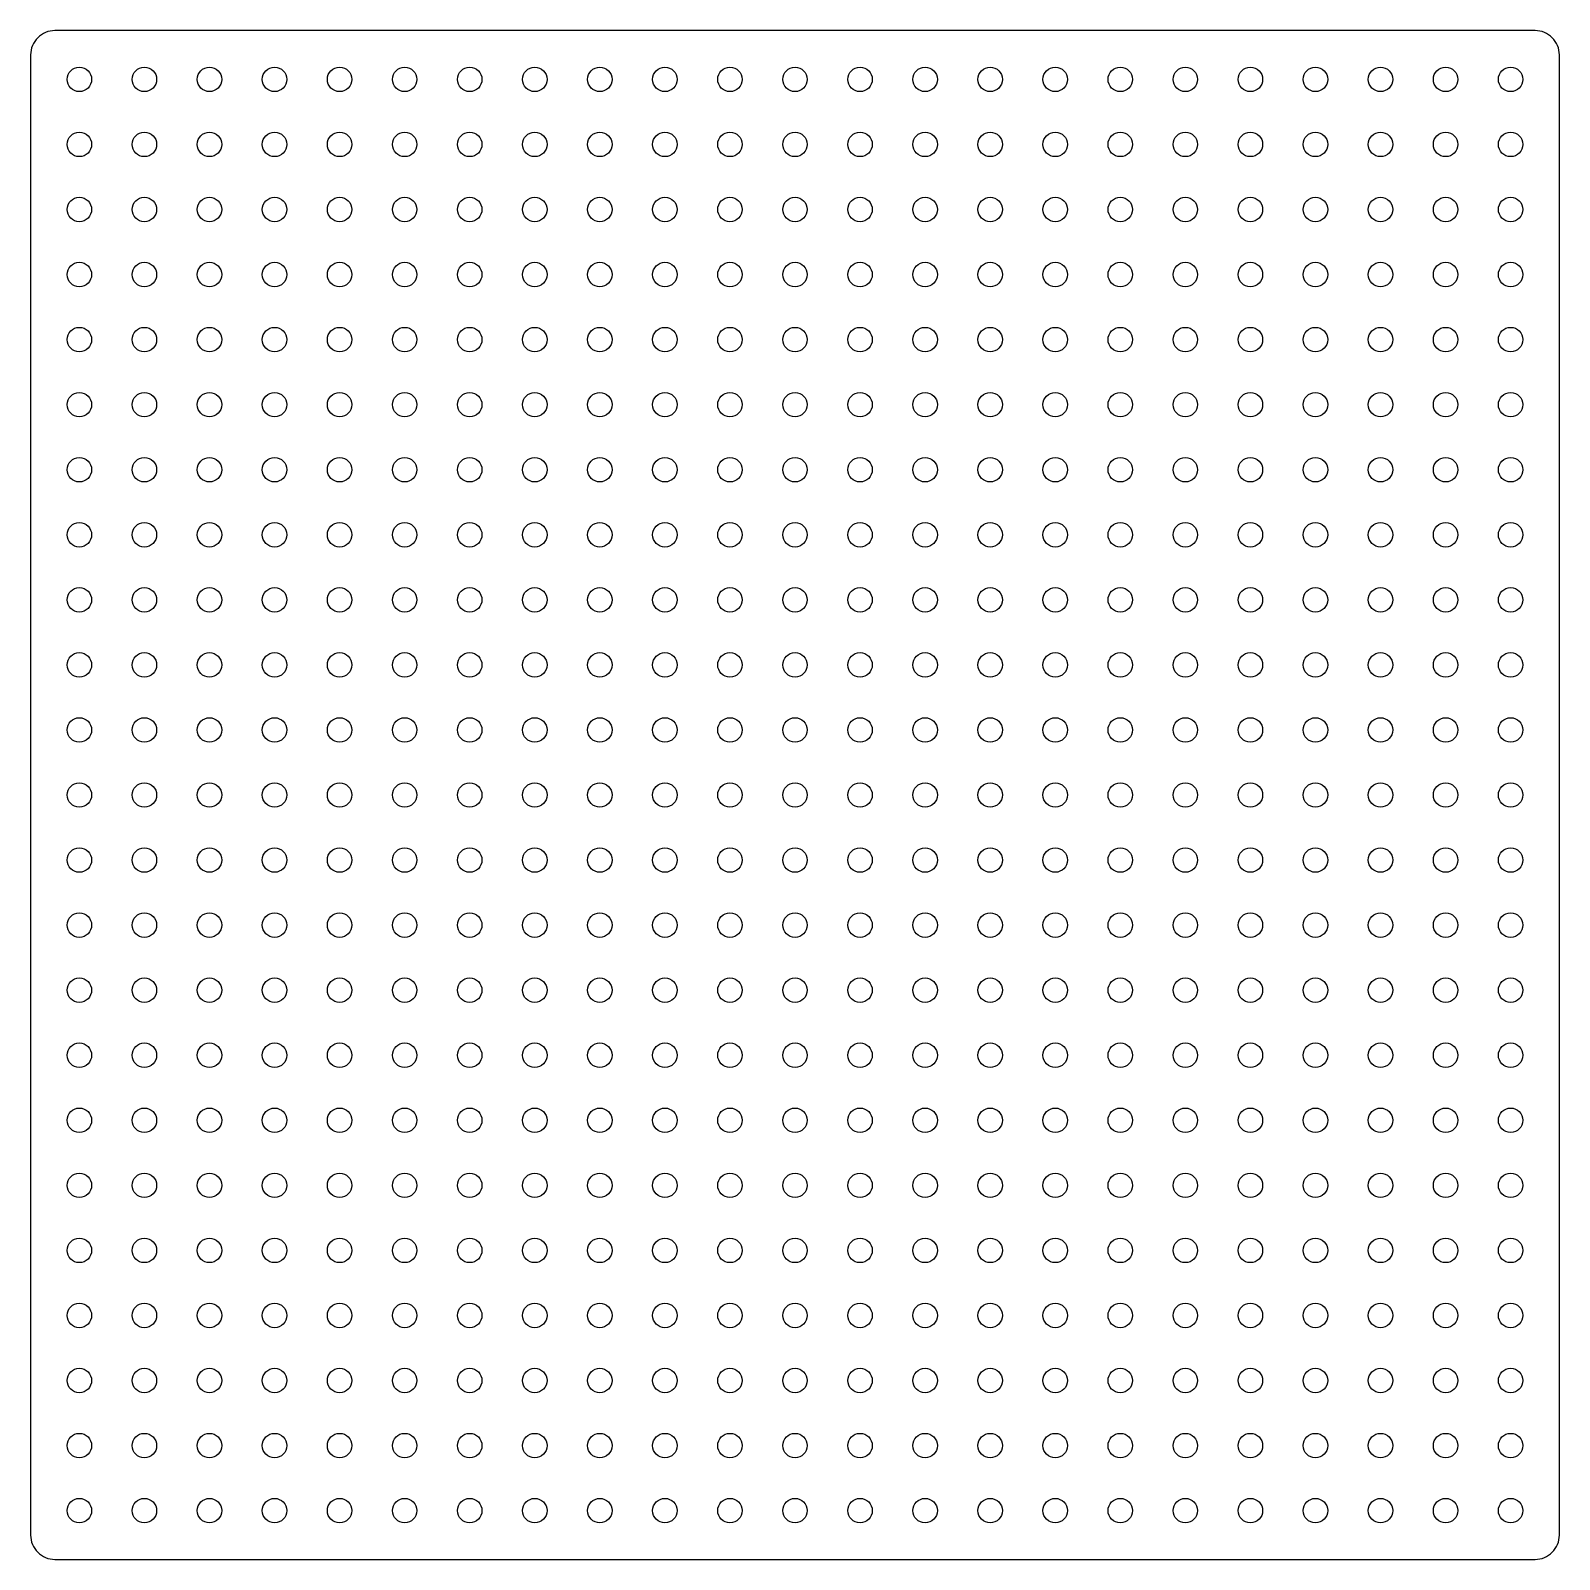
# Model space of a CAD drawing. Header units: inches. Extents: x -23.5 to 0, y 0 to 23.5.
import ezdxf

# ---------------------------------------------------------------- set-up
doc = ezdxf.new("R2010")
doc.units = ezdxf.units.IN
doc.header["$MEASUREMENT"] = 0

msp = doc.modelspace()

# ---------------------------------------------------------------- linework, layer by layer
msp.add_lwpolyline([(-23.125, 23.5, 0.414214), (-23.5, 23.125), (-23.5, 0.375, 0.414214), (-23.125, 0), (-0.375, 0, 0.414214), (0, 0.375), (0, 23.125, 0.414214), (-0.375, 23.5)], format="xyb", close=True)
for centre in [(-22.75, 22.75), (-21.75, 22.75), (-20.75, 22.75), (-19.75, 22.75), (-18.75, 22.75), (-17.75, 22.75), (-16.75, 22.75), (-15.75, 22.75), (-14.75, 22.75), (-13.75, 22.75), (-12.75, 22.75), (-11.75, 22.75), (-10.75, 22.75), (-9.75, 22.75), (-8.75, 22.75), (-7.75, 22.75), (-6.75, 22.75), (-5.75, 22.75), (-4.75, 22.75), (-3.75, 22.75), (-2.75, 22.75), (-1.75, 22.75), (-0.75, 22.75), (-22.75, 21.75), (-21.75, 21.75), (-20.75, 21.75), (-19.75, 21.75), (-18.75, 21.75), (-17.75, 21.75), (-16.75, 21.75), (-15.75, 21.75), (-14.75, 21.75), (-13.75, 21.75), (-12.75, 21.75), (-11.75, 21.75), (-10.75, 21.75), (-9.75, 21.75), (-8.75, 21.75), (-7.75, 21.75), (-6.75, 21.75), (-5.75, 21.75), (-4.75, 21.75), (-3.75, 21.75), (-2.75, 21.75), (-1.75, 21.75), (-0.75, 21.75), (-22.75, 20.75), (-21.75, 20.75), (-20.75, 20.75), (-19.75, 20.75), (-18.75, 20.75), (-17.75, 20.75), (-16.75, 20.75), (-15.75, 20.75), (-14.75, 20.75), (-13.75, 20.75), (-12.75, 20.75), (-11.75, 20.75), (-10.75, 20.75), (-9.75, 20.75), (-8.75, 20.75), (-7.75, 20.75), (-6.75, 20.75), (-5.75, 20.75), (-4.75, 20.75), (-3.75, 20.75), (-2.75, 20.75), (-1.75, 20.75), (-0.75, 20.75), (-22.75, 19.75), (-21.75, 19.75), (-20.75, 19.75), (-19.75, 19.75), (-18.75, 19.75), (-17.75, 19.75), (-16.75, 19.75), (-15.75, 19.75), (-14.75, 19.75), (-13.75, 19.75), (-12.75, 19.75), (-11.75, 19.75), (-10.75, 19.75), (-9.75, 19.75), (-8.75, 19.75), (-7.75, 19.75), (-6.75, 19.75), (-5.75, 19.75), (-4.75, 19.75), (-3.75, 19.75), (-2.75, 19.75), (-1.75, 19.75), (-0.75, 19.75), (-22.75, 18.75), (-21.75, 18.75), (-20.75, 18.75), (-19.75, 18.75), (-18.75, 18.75), (-17.75, 18.75), (-16.75, 18.75), (-15.75, 18.75), (-14.75, 18.75), (-13.75, 18.75), (-12.75, 18.75), (-11.75, 18.75), (-10.75, 18.75), (-9.75, 18.75), (-8.75, 18.75), (-7.75, 18.75), (-6.75, 18.75), (-5.75, 18.75), (-4.75, 18.75), (-3.75, 18.75), (-2.75, 18.75), (-1.75, 18.75), (-0.75, 18.75), (-22.75, 17.75), (-21.75, 17.75), (-20.75, 17.75), (-19.75, 17.75), (-18.75, 17.75), (-17.75, 17.75), (-16.75, 17.75), (-15.75, 17.75), (-14.75, 17.75), (-13.75, 17.75), (-12.75, 17.75), (-11.75, 17.75), (-10.75, 17.75), (-9.75, 17.75), (-8.75, 17.75), (-7.75, 17.75), (-6.75, 17.75), (-5.75, 17.75), (-4.75, 17.75), (-3.75, 17.75), (-2.75, 17.75), (-1.75, 17.75), (-0.75, 17.75), (-22.75, 16.75), (-21.75, 16.75), (-20.75, 16.75), (-19.75, 16.75), (-18.75, 16.75), (-17.75, 16.75), (-16.75, 16.75), (-15.75, 16.75), (-14.75, 16.75), (-13.75, 16.75), (-12.75, 16.75), (-11.75, 16.75), (-10.75, 16.75), (-9.75, 16.75), (-8.75, 16.75), (-7.75, 16.75), (-6.75, 16.75), (-5.75, 16.75), (-4.75, 16.75), (-3.75, 16.75), (-2.75, 16.75), (-1.75, 16.75), (-0.75, 16.75), (-22.75, 15.75), (-21.75, 15.75), (-20.75, 15.75), (-19.75, 15.75), (-18.75, 15.75), (-17.75, 15.75), (-16.75, 15.75), (-15.75, 15.75), (-14.75, 15.75), (-13.75, 15.75), (-12.75, 15.75), (-11.75, 15.75), (-10.75, 15.75), (-9.75, 15.75), (-8.75, 15.75), (-7.75, 15.75), (-6.75, 15.75), (-5.75, 15.75), (-4.75, 15.75), (-3.75, 15.75), (-2.75, 15.75), (-1.75, 15.75), (-0.75, 15.75), (-22.75, 14.75), (-21.75, 14.75), (-20.75, 14.75), (-19.75, 14.75), (-18.75, 14.75), (-17.75, 14.75), (-16.75, 14.75), (-15.75, 14.75), (-14.75, 14.75), (-13.75, 14.75), (-12.75, 14.75), (-11.75, 14.75), (-10.75, 14.75), (-9.75, 14.75), (-8.75, 14.75), (-7.75, 14.75), (-6.75, 14.75), (-5.75, 14.75), (-4.75, 14.75), (-3.75, 14.75), (-2.75, 14.75), (-1.75, 14.75), (-0.75, 14.75), (-22.75, 13.75), (-21.75, 13.75), (-20.75, 13.75), (-19.75, 13.75), (-18.75, 13.75), (-17.75, 13.75), (-16.75, 13.75), (-15.75, 13.75), (-14.75, 13.75), (-13.75, 13.75), (-12.75, 13.75), (-11.75, 13.75), (-10.75, 13.75), (-9.75, 13.75), (-8.75, 13.75), (-7.75, 13.75), (-6.75, 13.75), (-5.75, 13.75), (-4.75, 13.75), (-3.75, 13.75), (-2.75, 13.75), (-1.75, 13.75), (-0.75, 13.75), (-22.75, 12.75), (-21.75, 12.75), (-20.75, 12.75), (-19.75, 12.75), (-18.75, 12.75), (-17.75, 12.75), (-16.75, 12.75), (-15.75, 12.75), (-14.75, 12.75), (-13.75, 12.75), (-12.75, 12.75), (-11.75, 12.75), (-10.75, 12.75), (-9.75, 12.75), (-8.75, 12.75), (-7.75, 12.75), (-6.75, 12.75), (-5.75, 12.75), (-4.75, 12.75), (-3.75, 12.75), (-2.75, 12.75), (-1.75, 12.75), (-0.75, 12.75), (-22.75, 11.75), (-21.75, 11.75), (-20.75, 11.75), (-19.75, 11.75), (-18.75, 11.75), (-17.75, 11.75), (-16.75, 11.75), (-15.75, 11.75), (-14.75, 11.75), (-13.75, 11.75), (-12.75, 11.75), (-11.75, 11.75), (-10.75, 11.75), (-9.75, 11.75), (-8.75, 11.75), (-7.75, 11.75), (-6.75, 11.75), (-5.75, 11.75), (-4.75, 11.75), (-3.75, 11.75), (-2.75, 11.75), (-1.75, 11.75), (-0.75, 11.75), (-22.75, 10.75), (-21.75, 10.75), (-20.75, 10.75), (-19.75, 10.75), (-18.75, 10.75), (-17.75, 10.75), (-16.75, 10.75), (-15.75, 10.75), (-14.75, 10.75), (-13.75, 10.75), (-12.75, 10.75), (-11.75, 10.75), (-10.75, 10.75), (-9.75, 10.75), (-8.75, 10.75), (-7.75, 10.75), (-6.75, 10.75), (-5.75, 10.75), (-4.75, 10.75), (-3.75, 10.75), (-2.75, 10.75), (-1.75, 10.75), (-0.75, 10.75), (-22.75, 9.75), (-21.75, 9.75), (-20.75, 9.75), (-19.75, 9.75), (-18.75, 9.75), (-17.75, 9.75), (-16.75, 9.75), (-15.75, 9.75), (-14.75, 9.75), (-13.75, 9.75), (-12.75, 9.75), (-11.75, 9.75), (-10.75, 9.75), (-9.75, 9.75), (-8.75, 9.75), (-7.75, 9.75), (-6.75, 9.75), (-5.75, 9.75), (-4.75, 9.75), (-3.75, 9.75), (-2.75, 9.75), (-1.75, 9.75), (-0.75, 9.75), (-22.75, 8.75), (-21.75, 8.75), (-20.75, 8.75), (-19.75, 8.75), (-18.75, 8.75), (-17.75, 8.75), (-16.75, 8.75), (-15.75, 8.75), (-14.75, 8.75), (-13.75, 8.75), (-12.75, 8.75), (-11.75, 8.75), (-10.75, 8.75), (-9.75, 8.75), (-8.75, 8.75), (-7.75, 8.75), (-6.75, 8.75), (-5.75, 8.75), (-4.75, 8.75), (-3.75, 8.75), (-2.75, 8.75), (-1.75, 8.75), (-0.75, 8.75), (-22.75, 7.75), (-21.75, 7.75), (-20.75, 7.75), (-19.75, 7.75), (-18.75, 7.75), (-17.75, 7.75), (-16.75, 7.75), (-15.75, 7.75), (-14.75, 7.75), (-13.75, 7.75), (-12.75, 7.75), (-11.75, 7.75), (-10.75, 7.75), (-9.75, 7.75), (-8.75, 7.75), (-7.75, 7.75), (-6.75, 7.75), (-5.75, 7.75), (-4.75, 7.75), (-3.75, 7.75), (-2.75, 7.75), (-1.75, 7.75), (-0.75, 7.75), (-22.75, 6.75), (-21.75, 6.75), (-20.75, 6.75), (-19.75, 6.75), (-18.75, 6.75), (-17.75, 6.75), (-16.75, 6.75), (-15.75, 6.75), (-14.75, 6.75), (-13.75, 6.75), (-12.75, 6.75), (-11.75, 6.75), (-10.75, 6.75), (-9.75, 6.75), (-8.75, 6.75), (-7.75, 6.75), (-6.75, 6.75), (-5.75, 6.75), (-4.75, 6.75), (-3.75, 6.75), (-2.75, 6.75), (-1.75, 6.75), (-0.75, 6.75), (-22.75, 5.75), (-21.75, 5.75), (-20.75, 5.75), (-19.75, 5.75), (-18.75, 5.75), (-17.75, 5.75), (-16.75, 5.75), (-15.75, 5.75), (-14.75, 5.75), (-13.75, 5.75), (-12.75, 5.75), (-11.75, 5.75), (-10.75, 5.75), (-9.75, 5.75), (-8.75, 5.75), (-7.75, 5.75), (-6.75, 5.75), (-5.75, 5.75), (-4.75, 5.75), (-3.75, 5.75), (-2.75, 5.75), (-1.75, 5.75), (-0.75, 5.75), (-22.75, 4.75), (-21.75, 4.75), (-20.75, 4.75), (-19.75, 4.75), (-18.75, 4.75), (-17.75, 4.75), (-16.75, 4.75), (-15.75, 4.75), (-14.75, 4.75), (-13.75, 4.75), (-12.75, 4.75), (-11.75, 4.75), (-10.75, 4.75), (-9.75, 4.75), (-8.75, 4.75), (-7.75, 4.75), (-6.75, 4.75), (-5.75, 4.75), (-4.75, 4.75), (-3.75, 4.75), (-2.75, 4.75), (-1.75, 4.75), (-0.75, 4.75), (-22.75, 3.75), (-21.75, 3.75), (-20.75, 3.75), (-19.75, 3.75), (-18.75, 3.75), (-17.75, 3.75), (-16.75, 3.75), (-15.75, 3.75), (-14.75, 3.75), (-13.75, 3.75), (-12.75, 3.75), (-11.75, 3.75), (-10.75, 3.75), (-9.75, 3.75), (-8.75, 3.75), (-7.75, 3.75), (-6.75, 3.75), (-5.75, 3.75), (-4.75, 3.75), (-3.75, 3.75), (-2.75, 3.75), (-1.75, 3.75), (-0.75, 3.75), (-22.75, 2.75), (-21.75, 2.75), (-20.75, 2.75), (-19.75, 2.75), (-18.75, 2.75), (-17.75, 2.75), (-16.75, 2.75), (-15.75, 2.75), (-14.75, 2.75), (-13.75, 2.75), (-12.75, 2.75), (-11.75, 2.75), (-10.75, 2.75), (-9.75, 2.75), (-8.75, 2.75), (-7.75, 2.75), (-6.75, 2.75), (-5.75, 2.75), (-4.75, 2.75), (-3.75, 2.75), (-2.75, 2.75), (-1.75, 2.75), (-0.75, 2.75), (-22.75, 1.75), (-21.75, 1.75), (-20.75, 1.75), (-19.75, 1.75), (-18.75, 1.75), (-17.75, 1.75), (-16.75, 1.75), (-15.75, 1.75), (-14.75, 1.75), (-13.75, 1.75), (-12.75, 1.75), (-11.75, 1.75), (-10.75, 1.75), (-9.75, 1.75), (-8.75, 1.75), (-7.75, 1.75), (-6.75, 1.75), (-5.75, 1.75), (-4.75, 1.75), (-3.75, 1.75), (-2.75, 1.75), (-1.75, 1.75), (-0.75, 1.75), (-22.75, 0.75), (-21.75, 0.75), (-20.75, 0.75), (-19.75, 0.75), (-18.75, 0.75), (-17.75, 0.75), (-16.75, 0.75), (-15.75, 0.75), (-14.75, 0.75), (-13.75, 0.75), (-12.75, 0.75), (-11.75, 0.75), (-10.75, 0.75), (-9.75, 0.75), (-8.75, 0.75), (-7.75, 0.75), (-6.75, 0.75), (-5.75, 0.75), (-4.75, 0.75), (-3.75, 0.75), (-2.75, 0.75), (-1.75, 0.75), (-0.75, 0.75)]:
    msp.add_circle(centre, 0.188)

doc.saveas('drawing.dxf')
